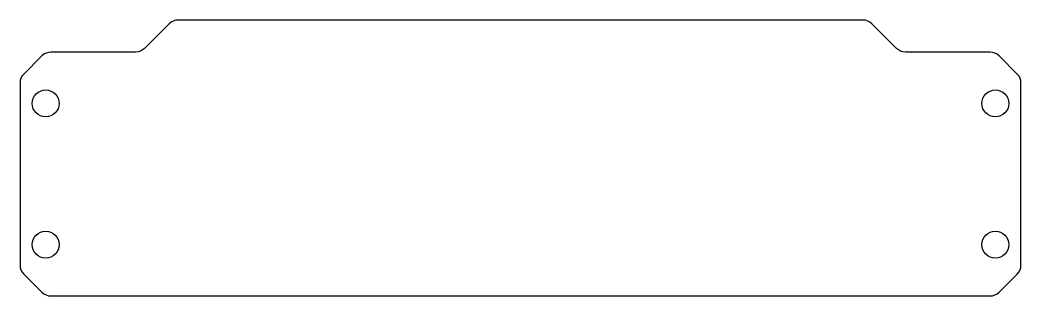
# Model space of a CAD drawing. Header units: millimetres. Extents: x -39 to 39, y 10 to 31.5.
import ezdxf

# ---------------------------------------------------------------- set-up
doc = ezdxf.new("R2010")
doc.units = ezdxf.units.MM
doc.layers.get('0').update_dxf_attribs({"linetype": 'CONTINUOUS'})

msp = doc.modelspace()

# ---------------------------------------------------------------- linework, layer by layer
msp.add_lwpolyline([(26.672, 31.5), (-26.672, 31.5, 0.198912), (-27.379, 31.207), (-29.293, 29.293, -0.198912), (-30, 29), (-36.586, 29, 0.198912), (-37.293, 28.707), (-38.707, 27.293, 0.198912), (-39, 26.586), (-39, 12.414, 0.198912), (-38.707, 11.707), (-37.293, 10.293, 0.198912), (-36.586, 10), (36.586, 10, 0.198912), (37.293, 10.293), (38.707, 11.707, 0.198912), (39, 12.414), (39, 26.586, 0.198912), (38.707, 27.293), (37.293, 28.707, 0.198912), (36.586, 29), (30, 29, -0.198912), (29.293, 29.293), (27.379, 31.207, 0.198912)], format="xyb", close=True)
for centre in [(-37, 25), (37, 25), (-37, 14), (37, 14)]:
    msp.add_circle(centre, 1.05)

doc.saveas('drawing.dxf')
